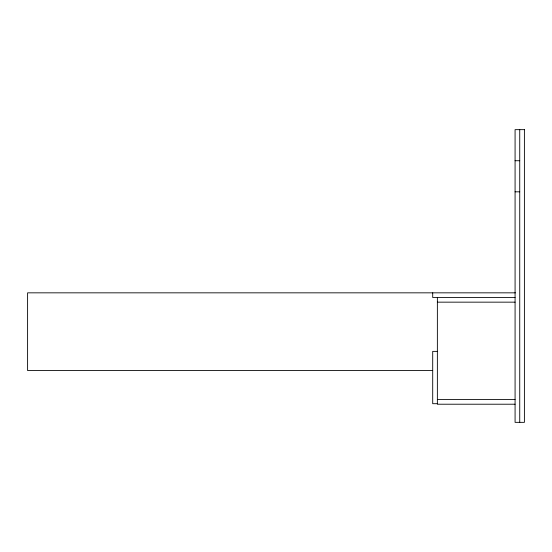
<?xml version="1.0" encoding="UTF-8"?>
<svg xmlns="http://www.w3.org/2000/svg" width="552" height="552" viewBox="0 0 552 552"><rect width="100%" height="100%" fill="white"/><g stroke="black" fill="none" stroke-linecap="round" stroke-linejoin="round"><path stroke-width="0.83" d="M515.078 160.735L519.736 160.735M515.078 191.82L519.736 191.82M515.43 292.836L27.6 292.836L27.6 370.544L432.685 370.544M515.078 297.5L432.706 297.5L432.706 292.836M437.37 302.158L515.078 302.158M437.37 351.376L432.706 351.376L432.706 403.698L437.37 403.698M437.37 399.551L515.078 399.551M515.078 404.216L437.37 404.216L437.37 297.5M519.736 129.651L519.736 422.349M524.4 129.651L515.078 129.651L515.078 422.349L524.4 422.349L524.4 129.651"/></g></svg>
